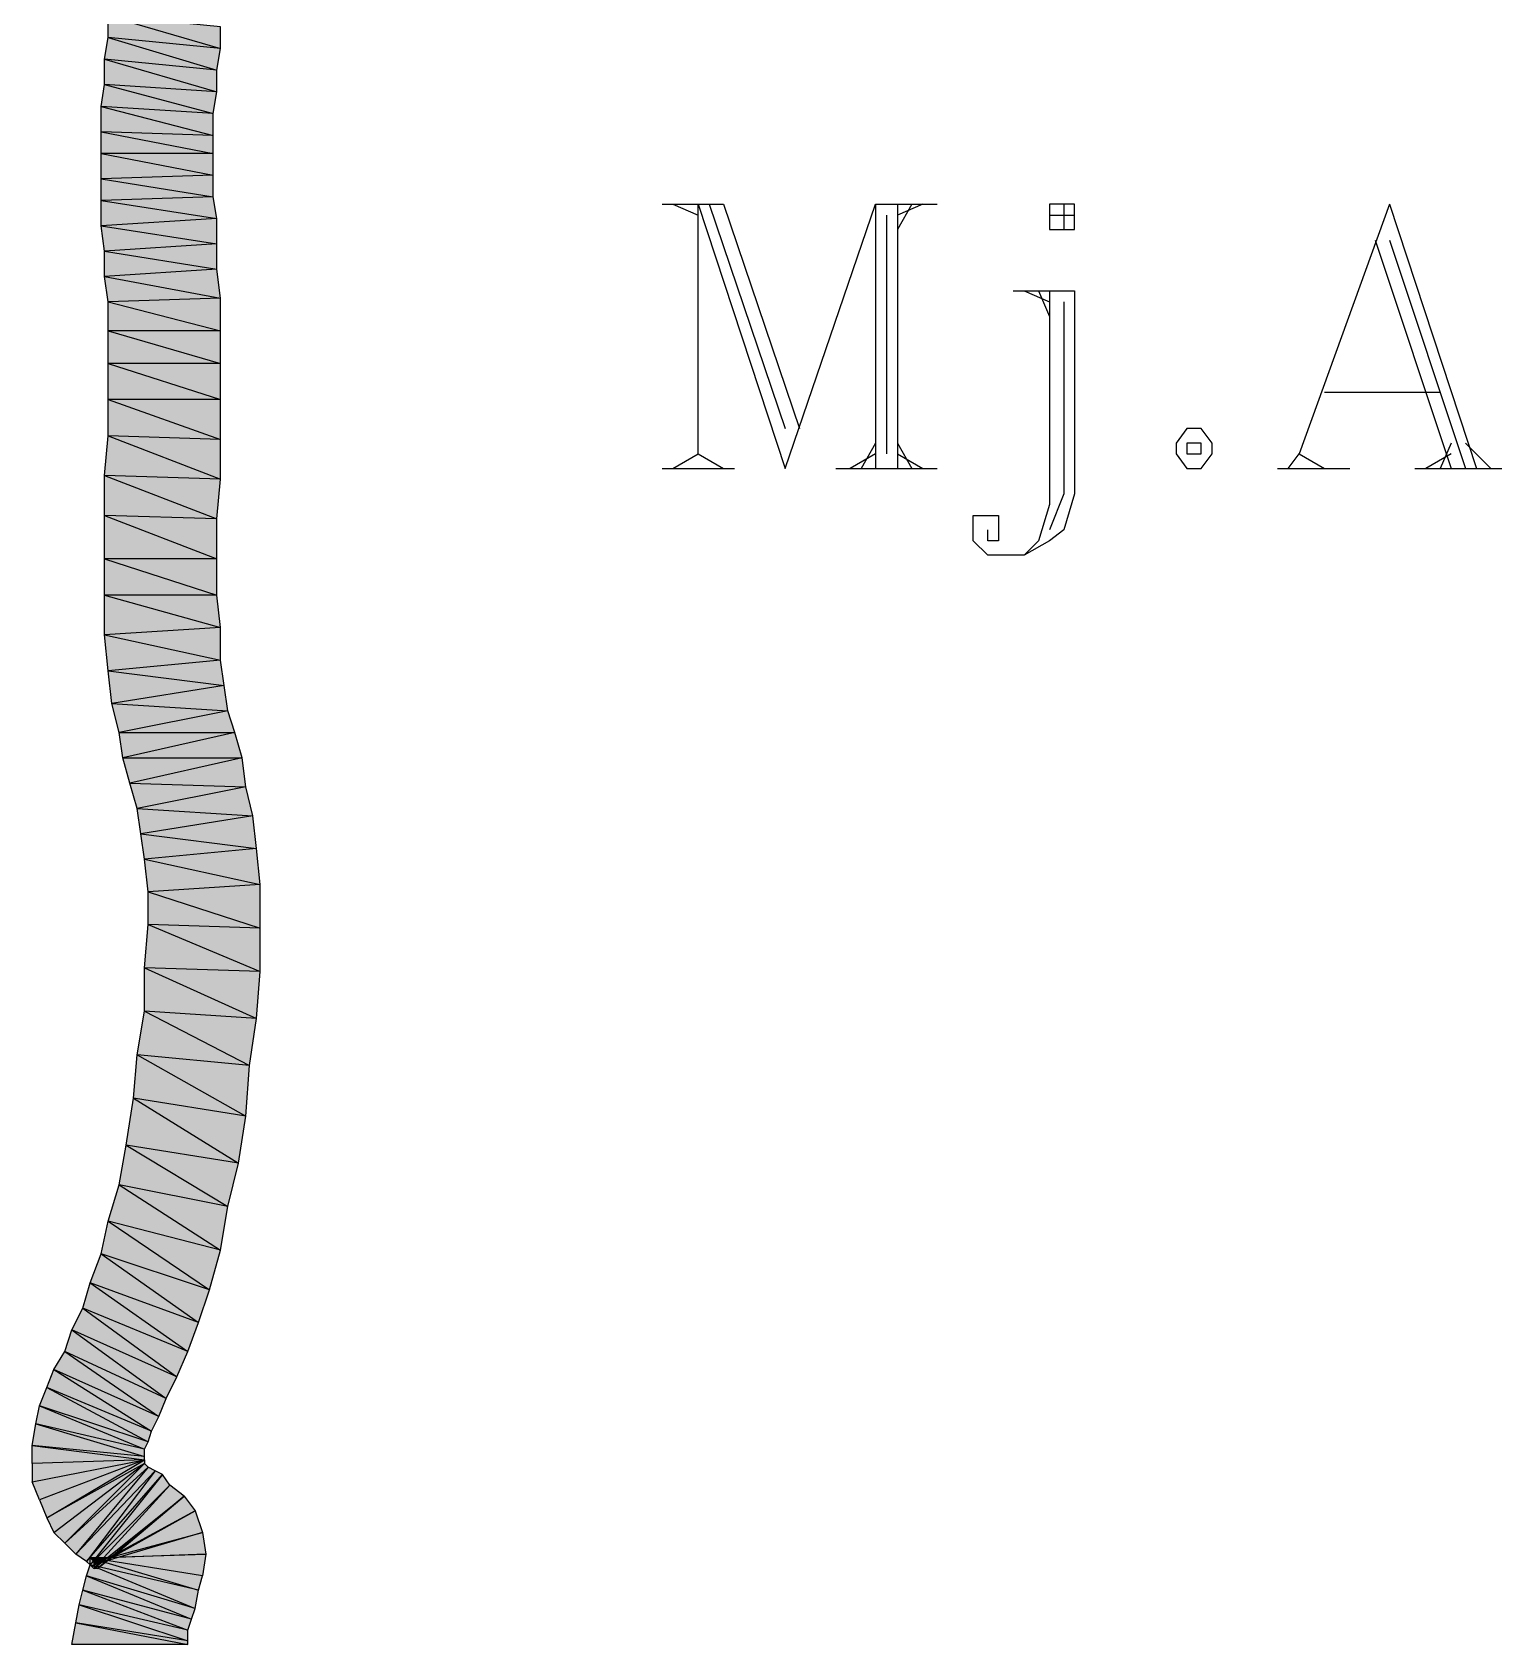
# Model space of a CAD drawing. Header units: millimetres. Extents: x 658 to 813, y 806 to 883.
# Drawn here: x 804.101 to 805.335, y 859.853 to 861.206 of the extents above; entities that cross this region are included whole.
import ezdxf

# ---------------------------------------------------------------- set-up
doc = ezdxf.new("R2010")
doc.units = ezdxf.units.MM
doc.header["$LTSCALE"] = 0.1
for name, color, linetype in [('KLEKTOR2', 7, 'Continuous'), ('TEXT', 8, 'Continuous'), ('zat_Mask_solid', 7, 'Continuous')]:
    doc.layers.add(name, color=color, linetype=linetype)

msp = doc.modelspace()

# ---------------------------------------------------------------- hatches: boundary and pattern name
at = {"layer": 'KLEKTOR2'}
h = msp.add_hatch(color=7, dxfattribs=at)
h.paths.add_polyline_path([(804.2591, 861.2107), (804.1648, 861.2198), (804.2591, 861.1925)], flags=17)
h.paths.add_polyline_path([(804.1648, 861.2198), (804.2591, 861.1925), (804.1648, 861.2016)], flags=17)
h = msp.add_hatch(color=7, dxfattribs=at)
h.paths.add_polyline_path([(804.256, 861.1742), (804.1618, 861.1834), (804.256, 861.156)], flags=17)
h.paths.add_polyline_path([(804.1618, 861.1834), (804.256, 861.156), (804.1618, 861.1621)], flags=17)
h = msp.add_hatch(color=7, dxfattribs=at)
h.paths.add_polyline_path([(804.253, 861.1378), (804.1588, 861.1438), (804.253, 861.1195)], flags=17)
h.paths.add_polyline_path([(804.1588, 861.1438), (804.253, 861.1195), (804.1588, 861.1226)], flags=17)
h = msp.add_hatch(color=7, dxfattribs=at)
h.paths.add_polyline_path([(804.253, 861.1195), (804.1588, 861.1226), (804.253, 861.1043)], flags=17)
h.paths.add_polyline_path([(804.1588, 861.1226), (804.253, 861.1043), (804.1588, 861.1043)], flags=17)
h = msp.add_hatch(color=7, dxfattribs=at)
h.paths.add_polyline_path([(804.253, 861.1043), (804.1588, 861.1043), (804.253, 861.0861)], flags=17)
h.paths.add_polyline_path([(804.1588, 861.1043), (804.253, 861.0861), (804.1588, 861.083)])
h = msp.add_hatch(color=7, dxfattribs=at)
h.paths.add_polyline_path([(804.2591, 860.9827), (804.1648, 860.9797), (804.2591, 860.9554)])
h.paths.add_polyline_path([(804.1648, 860.9797), (804.2591, 860.9554), (804.1648, 860.9554)], flags=17)
h = msp.add_hatch(color=7, dxfattribs=at)
h.paths.add_polyline_path([(804.2591, 860.9554), (804.1648, 860.9554), (804.2591, 860.928)], flags=17)
h.paths.add_polyline_path([(804.1648, 860.9554), (804.2591, 860.928), (804.1648, 860.928)], flags=17)
h = msp.add_hatch(color=7, dxfattribs=at)
h.paths.add_polyline_path([(804.2591, 860.928), (804.1648, 860.928), (804.2591, 860.8976)], flags=17)
h.paths.add_polyline_path([(804.1648, 860.928), (804.2591, 860.8976), (804.1648, 860.8976)], flags=17)
h = msp.add_hatch(color=7, dxfattribs=at)
h.paths.add_polyline_path([(804.2591, 860.8976), (804.1648, 860.8976), (804.2591, 860.8641)], flags=17)
h.paths.add_polyline_path([(804.1648, 860.8976), (804.2591, 860.8641), (804.1648, 860.8672)], flags=17)
h = msp.add_hatch(color=7, dxfattribs=at)
h.paths.add_polyline_path([(804.2591, 860.8641), (804.1648, 860.8672), (804.2591, 860.8307)], flags=17)
h.paths.add_polyline_path([(804.1648, 860.8672), (804.2591, 860.8307), (804.1618, 860.8337)])
h = msp.add_hatch(color=7, dxfattribs=at)
h.paths.add_polyline_path([(804.2591, 860.8307), (804.1618, 860.8337), (804.256, 860.7973)])
h.paths.add_polyline_path([(804.1618, 860.8337), (804.256, 860.7973), (804.1618, 860.8003)], flags=17)
h = msp.add_hatch(color=7, dxfattribs=at)
h.paths.add_polyline_path([(804.256, 860.7973), (804.1618, 860.8003), (804.256, 860.7638)], flags=17)
h.paths.add_polyline_path([(804.1618, 860.8003), (804.256, 860.7638), (804.1618, 860.7638)], flags=17)
h = msp.add_hatch(color=7, dxfattribs=at)
h.paths.add_polyline_path([(804.256, 860.7638), (804.1618, 860.7638), (804.256, 860.7334)], flags=17)
h.paths.add_polyline_path([(804.1618, 860.7638), (804.256, 860.7334), (804.1618, 860.7334)], flags=17)
h = msp.add_hatch(color=7, dxfattribs=at)
h.paths.add_polyline_path([(804.256, 860.7334), (804.1618, 860.7334), (804.2591, 860.7061)], flags=17)
h.paths.add_polyline_path([(804.1618, 860.7334), (804.2591, 860.7061), (804.1618, 860.7)])
h = msp.add_hatch(color=7, dxfattribs=at)
h.paths.add_polyline_path([(804.2925, 860.4902), (804.1983, 860.4841), (804.2925, 860.4537)])
h.paths.add_polyline_path([(804.1983, 860.4841), (804.2925, 860.4537), (804.1983, 860.4568)], flags=17)
h = msp.add_hatch(color=7, dxfattribs=at)
h.paths.add_polyline_path([(804.2925, 860.4537), (804.1983, 860.4568), (804.2925, 860.4173)], flags=17)
h.paths.add_polyline_path([(804.1983, 860.4568), (804.2925, 860.4173), (804.1952, 860.4203)])
h = msp.add_hatch(color=7, dxfattribs=at)
h.paths.add_polyline_path([(804.2925, 860.4173), (804.1952, 860.4203), (804.2895, 860.3777)])
h.paths.add_polyline_path([(804.1952, 860.4203), (804.2895, 860.3777), (804.1952, 860.3838)], flags=17)
h = msp.add_hatch(color=7, dxfattribs=at)
h.paths.add_polyline_path([(804.1952, 860.016), (804.104, 860.0373), (804.1952, 860.0099)], flags=17)
h.paths.add_polyline_path([(804.104, 860.0373), (804.1952, 860.0099), (804.101, 860.019)])
h = msp.add_hatch(color=7, dxfattribs=at)
h.paths.add_polyline_path([(804.1952, 860.0099), (804.101, 860.019), (804.1952, 860.0069)], flags=17)
h.paths.add_polyline_path([(804.101, 860.019), (804.1952, 860.0069), (804.101, 860.0038)])
h = msp.add_hatch(color=7, dxfattribs=at)
h.paths.add_polyline_path([(804.1952, 860.0038), (804.1132, 859.9582), (804.1952, 860.0069)], flags=17)
h.paths.add_polyline_path([(804.1132, 859.9582), (804.1952, 860.0069), (804.1071, 859.9734)])
for points in [[(804.1192, 859.9461), (804.1952, 860.0038), (804.1132, 859.9582)], [(804.1284, 859.9369), (804.1192, 859.9461), (804.1952, 860.0038)], [(804.1952, 860.0038), (804.1284, 859.9369), (804.1983, 860.0008)], [(804.1284, 859.9369), (804.1983, 860.0008), (804.1375, 859.9278)], [(804.1983, 860.0008), (804.1375, 859.9278), (804.2044, 859.9977)], [(804.1375, 859.9278), (804.2044, 859.9977), (804.1466, 859.9217)], [(804.2044, 859.9977), (804.1466, 859.9217), (804.2104, 859.9947)], [(804.1466, 859.9217), (804.2104, 859.9947), (804.1496, 859.9187)], [(804.2104, 859.9947), (804.1496, 859.9187), (804.2165, 859.9856)], [(804.1496, 859.9187), (804.2165, 859.9856), (804.1527, 859.9157)], [(804.1618, 859.9217), (804.2378, 859.9643), (804.2439, 859.9461)], [(804.1709, 859.9278), (804.2287, 859.9765), (804.2378, 859.9643)], [(804.1648, 859.9248), (804.2439, 859.9461), (804.2469, 859.9278)], [(804.1648, 859.9248), (804.1496, 859.9248), (804.1527, 859.9217)]]:
    msp.add_hatch(color=7, dxfattribs=at).paths.add_polyline_path(points)
h = msp.add_hatch(color=7, dxfattribs=at)
h.paths.add_polyline_path([(804.2165, 859.9856), (804.1527, 859.9157), (804.2287, 859.9765)])
h.paths.add_polyline_path([(804.1527, 859.9157), (804.2287, 859.9765), (804.1557, 859.9157)], flags=17)
h = msp.add_hatch(color=7, dxfattribs=at)
h.paths.add_polyline_path([(804.2439, 859.9096), (804.1496, 859.9248), (804.2408, 859.8974)])
h.paths.add_polyline_path([(804.1496, 859.9248), (804.2408, 859.8974), (804.1496, 859.9187)], flags=17)
h = msp.add_hatch(color=7, dxfattribs=at)
h.paths.add_polyline_path([(804.2317, 859.864), (804.1405, 859.8853), (804.2317, 859.8549)], flags=17)
h.paths.add_polyline_path([(804.1405, 859.8853), (804.2317, 859.8549), (804.1375, 859.8701)])
h = msp.add_hatch(color=7, dxfattribs=at)
h.paths.add_polyline_path([(804.2317, 859.8549), (804.1375, 859.8701), (804.2317, 859.8518)], flags=17)
h.paths.add_polyline_path([(804.1375, 859.8701), (804.2317, 859.8518), (804.1344, 859.8518)])
at = {"layer": 'zat_Mask_solid'}
for points in [[(804.1648, 861.2016), (804.256, 861.1742), (804.1618, 861.1834)], [(804.2591, 861.1925), (804.1648, 861.2016), (804.256, 861.1742)], [(804.1618, 861.1621), (804.253, 861.1378), (804.1588, 861.1438)], [(804.256, 861.156), (804.1618, 861.1621), (804.253, 861.1378)], [(804.253, 861.0861), (804.1588, 861.083), (804.253, 861.0678)], [(804.1588, 861.083), (804.253, 861.0678), (804.1588, 861.0648)], [(804.253, 861.0678), (804.1588, 861.0648), (804.256, 861.0496)], [(804.1588, 861.0648), (804.256, 861.0496), (804.1588, 861.0435)], [(804.256, 861.0496), (804.1588, 861.0435), (804.256, 861.0283)], [(804.1588, 861.0435), (804.256, 861.0283), (804.1618, 861.0222)], [(804.256, 861.0283), (804.1618, 861.0222), (804.256, 861.007)], [(804.1618, 861.0222), (804.256, 861.007), (804.1618, 861.001)], [(804.256, 861.007), (804.1618, 861.001), (804.2591, 860.9827)], [(804.1618, 861.001), (804.2591, 860.9827), (804.1648, 860.9797)], [(804.2591, 860.7061), (804.1618, 860.7), (804.2591, 860.6787)], [(804.1618, 860.7), (804.2591, 860.6787), (804.1648, 860.6696)], [(804.2591, 860.6787), (804.1648, 860.6696), (804.2621, 860.6574)], [(804.1648, 860.6696), (804.2621, 860.6574), (804.1679, 860.6422)], [(804.2621, 860.6574), (804.1679, 860.6422), (804.2652, 860.6361)], [(804.1679, 860.6422), (804.2652, 860.6361), (804.174, 860.6179)], [(804.2652, 860.6361), (804.174, 860.6179), (804.2712, 860.6179)], [(804.174, 860.6179), (804.2712, 860.6179), (804.177, 860.5966)], [(804.2712, 860.6179), (804.177, 860.5966), (804.2773, 860.5966)], [(804.177, 860.5966), (804.2773, 860.5966), (804.1831, 860.5753)], [(804.2773, 860.5966), (804.1831, 860.5753), (804.2804, 860.5723)], [(804.1831, 860.5753), (804.2804, 860.5723), (804.1892, 860.5541)], [(804.2804, 860.5723), (804.1892, 860.5541), (804.2864, 860.548)], [(804.1892, 860.5541), (804.2864, 860.548), (804.1922, 860.5328)], [(804.2864, 860.548), (804.1922, 860.5328), (804.2895, 860.5206)], [(804.1922, 860.5328), (804.2895, 860.5206), (804.1952, 860.5115)], [(804.2895, 860.5206), (804.1952, 860.5115), (804.2925, 860.4902)], [(804.1952, 860.5115), (804.2925, 860.4902), (804.1983, 860.4841)], [(804.1952, 860.3838), (804.2834, 860.3382), (804.1892, 860.3473)], [(804.2895, 860.3777), (804.1952, 860.3838), (804.2834, 860.3382)], [(804.1892, 860.3473), (804.2804, 860.2957), (804.1861, 860.3109)], [(804.2834, 860.3382), (804.1892, 860.3473), (804.2804, 860.2957)], [(804.1861, 860.3109), (804.2743, 860.2561), (804.18, 860.2713)], [(804.2804, 860.2957), (804.1861, 860.3109), (804.2743, 860.2561)], [(804.18, 860.2713), (804.2652, 860.2197), (804.174, 860.2379)], [(804.2743, 860.2561), (804.18, 860.2713), (804.2652, 860.2197)], [(804.174, 860.2379), (804.2591, 860.1832), (804.1648, 860.2075)], [(804.2652, 860.2197), (804.174, 860.2379), (804.2591, 860.1832)], [(804.1648, 860.2075), (804.25, 860.1497), (804.1588, 860.1801)], [(804.2591, 860.1832), (804.1648, 860.2075), (804.25, 860.1497)], [(804.1588, 860.1801), (804.2408, 860.1224), (804.1496, 860.1558)], [(804.25, 860.1497), (804.1588, 860.1801), (804.2408, 860.1224)], [(804.1496, 860.1558), (804.2317, 860.0981), (804.1436, 860.1345)], [(804.2408, 860.1224), (804.1496, 860.1558), (804.2317, 860.0981)], [(804.1436, 860.1345), (804.2226, 860.0768), (804.1344, 860.1163)], [(804.2317, 860.0981), (804.1436, 860.1345), (804.2226, 860.0768)], [(804.1344, 860.1163), (804.2135, 860.0585), (804.1284, 860.0981)], [(804.2226, 860.0768), (804.1344, 860.1163), (804.2135, 860.0585)], [(804.1284, 860.0981), (804.2074, 860.0433), (804.1192, 860.0829)], [(804.2135, 860.0585), (804.1284, 860.0981), (804.2074, 860.0433)], [(804.1192, 860.0829), (804.2013, 860.0312), (804.1132, 860.0677)], [(804.2074, 860.0433), (804.1192, 860.0829), (804.2013, 860.0312)], [(804.1132, 860.0677), (804.1983, 860.0221), (804.1071, 860.0525)], [(804.2013, 860.0312), (804.1132, 860.0677), (804.1983, 860.0221)], [(804.1071, 860.0525), (804.1952, 860.016), (804.104, 860.0373)], [(804.1983, 860.0221), (804.1071, 860.0525), (804.1952, 860.016)], [(804.1952, 860.0069), (804.101, 860.0038), (804.101, 859.9886)], [(804.1952, 860.0069), (804.1071, 859.9734), (804.101, 859.9886)], [(804.2469, 859.9278), (804.2439, 859.9096), (804.1496, 859.9248)], [(804.1709, 859.9278), (804.1527, 859.9187), (804.1557, 859.9157)], [(804.1466, 859.9096), (804.2348, 859.8731), (804.1436, 859.8974)], [(804.1496, 859.9187), (804.2378, 859.8822), (804.1466, 859.9096)], [(804.2378, 859.8822), (804.1466, 859.9096), (804.2348, 859.8731)], [(804.2408, 859.8974), (804.1496, 859.9187), (804.2378, 859.8822)], [(804.1618, 859.9217), (804.1527, 859.9217), (804.1527, 859.9187)], [(804.1436, 859.8974), (804.2317, 859.864), (804.1405, 859.8853)], [(804.2348, 859.8731), (804.1436, 859.8974), (804.2317, 859.864)]]:
    msp.add_hatch(color=7, dxfattribs=at).paths.add_polyline_path(points)

# ---------------------------------------------------------------- linework, layer by layer
at = {"layer": 'KLEKTOR2', "color": 7}
for points in [[(804.2591, 861.2107), (804.1648, 861.2198), (804.2591, 861.1925), (804.2591, 861.2107)], [(804.1648, 861.2198), (804.2591, 861.1925), (804.1648, 861.2016), (804.1648, 861.2198)], [(804.1648, 861.2016), (804.256, 861.1742), (804.1618, 861.1834), (804.1648, 861.2016)], [(804.2591, 861.1925), (804.1648, 861.2016), (804.256, 861.1742), (804.2591, 861.1925)], [(804.256, 861.1742), (804.1618, 861.1834), (804.256, 861.156), (804.256, 861.1742)], [(804.1618, 861.1834), (804.256, 861.156), (804.1618, 861.1621), (804.1618, 861.1834)], [(804.1618, 861.1621), (804.253, 861.1378), (804.1588, 861.1438), (804.1618, 861.1621)], [(804.256, 861.156), (804.1618, 861.1621), (804.253, 861.1378), (804.256, 861.156)], [(804.253, 861.1378), (804.1588, 861.1438), (804.253, 861.1195), (804.253, 861.1378)], [(804.1588, 861.1438), (804.253, 861.1195), (804.1588, 861.1226), (804.1588, 861.1438)], [(804.253, 861.1195), (804.1588, 861.1226), (804.253, 861.1043), (804.253, 861.1195)], [(804.1588, 861.1226), (804.253, 861.1043), (804.1588, 861.1043), (804.1588, 861.1226)], [(804.253, 861.1043), (804.1588, 861.1043), (804.253, 861.0861), (804.253, 861.1043)], [(804.1588, 861.1043), (804.253, 861.0861), (804.1588, 861.083), (804.1588, 861.1043)], [(804.253, 861.0861), (804.1588, 861.083), (804.253, 861.0678), (804.253, 861.0861)], [(804.1588, 861.083), (804.253, 861.0678), (804.1588, 861.0648), (804.1588, 861.083)], [(804.253, 861.0678), (804.1588, 861.0648), (804.256, 861.0496), (804.253, 861.0678)], [(804.1588, 861.0648), (804.256, 861.0496), (804.1588, 861.0435), (804.1588, 861.0648)], [(804.256, 861.0496), (804.1588, 861.0435), (804.256, 861.0283), (804.256, 861.0496)], [(804.1588, 861.0435), (804.256, 861.0283), (804.1618, 861.0222), (804.1588, 861.0435)], [(804.256, 861.0283), (804.1618, 861.0222), (804.256, 861.007), (804.256, 861.0283)], [(804.1618, 861.0222), (804.256, 861.007), (804.1618, 861.001), (804.1618, 861.0222)], [(804.256, 861.007), (804.1618, 861.001), (804.2591, 860.9827), (804.256, 861.007)], [(804.1618, 861.001), (804.2591, 860.9827), (804.1648, 860.9797), (804.1618, 861.001)], [(804.2591, 860.9827), (804.1648, 860.9797), (804.2591, 860.9554), (804.2591, 860.9827)], [(804.1648, 860.9797), (804.2591, 860.9554), (804.1648, 860.9554), (804.1648, 860.9797)], [(804.2591, 860.9554), (804.1648, 860.9554), (804.2591, 860.928), (804.2591, 860.9554)], [(804.1648, 860.9554), (804.2591, 860.928), (804.1648, 860.928), (804.1648, 860.9554)], [(804.2591, 860.928), (804.1648, 860.928), (804.2591, 860.8976), (804.2591, 860.928)], [(804.1648, 860.928), (804.2591, 860.8976), (804.1648, 860.8976), (804.1648, 860.928)], [(804.2591, 860.8976), (804.1648, 860.8976), (804.2591, 860.8641), (804.2591, 860.8976)], [(804.1648, 860.8976), (804.2591, 860.8641), (804.1648, 860.8672), (804.1648, 860.8976)], [(804.1648, 860.8672), (804.2591, 860.8307), (804.1618, 860.8337), (804.1648, 860.8672)], [(804.2591, 860.8641), (804.1648, 860.8672), (804.2591, 860.8307), (804.2591, 860.8641)], [(804.2591, 860.8307), (804.1618, 860.8337), (804.256, 860.7973), (804.2591, 860.8307)], [(804.1618, 860.8337), (804.256, 860.7973), (804.1618, 860.8003), (804.1618, 860.8337)], [(804.256, 860.7973), (804.1618, 860.8003), (804.256, 860.7638), (804.256, 860.7973)], [(804.1618, 860.8003), (804.256, 860.7638), (804.1618, 860.7638), (804.1618, 860.8003)], [(804.256, 860.7638), (804.1618, 860.7638), (804.256, 860.7334), (804.256, 860.7638)], [(804.1618, 860.7638), (804.256, 860.7334), (804.1618, 860.7334), (804.1618, 860.7638)], [(804.256, 860.7334), (804.1618, 860.7334), (804.2591, 860.7061), (804.256, 860.7334)], [(804.1618, 860.7334), (804.2591, 860.7061), (804.1618, 860.7), (804.1618, 860.7334)], [(804.2591, 860.7061), (804.1618, 860.7), (804.2591, 860.6787), (804.2591, 860.7061)], [(804.1618, 860.7), (804.2591, 860.6787), (804.1648, 860.6696), (804.1618, 860.7)], [(804.2591, 860.6787), (804.1648, 860.6696), (804.2621, 860.6574), (804.2591, 860.6787)], [(804.1648, 860.6696), (804.2621, 860.6574), (804.1679, 860.6422), (804.1648, 860.6696)], [(804.2621, 860.6574), (804.1679, 860.6422), (804.2652, 860.6361), (804.2621, 860.6574)], [(804.1679, 860.6422), (804.2652, 860.6361), (804.174, 860.6179), (804.1679, 860.6422)], [(804.2652, 860.6361), (804.174, 860.6179), (804.2712, 860.6179), (804.2652, 860.6361)], [(804.174, 860.6179), (804.2712, 860.6179), (804.177, 860.5966), (804.174, 860.6179)], [(804.2712, 860.6179), (804.177, 860.5966), (804.2773, 860.5966), (804.2712, 860.6179)], [(804.177, 860.5966), (804.2773, 860.5966), (804.1831, 860.5753), (804.177, 860.5966)], [(804.2773, 860.5966), (804.1831, 860.5753), (804.2804, 860.5723), (804.2773, 860.5966)], [(804.1831, 860.5753), (804.2804, 860.5723), (804.1892, 860.5541), (804.1831, 860.5753)], [(804.2804, 860.5723), (804.1892, 860.5541), (804.2864, 860.548), (804.2804, 860.5723)], [(804.1892, 860.5541), (804.2864, 860.548), (804.1922, 860.5328), (804.1892, 860.5541)], [(804.2864, 860.548), (804.1922, 860.5328), (804.2895, 860.5206), (804.2864, 860.548)], [(804.1922, 860.5328), (804.2895, 860.5206), (804.1952, 860.5115), (804.1922, 860.5328)], [(804.2895, 860.5206), (804.1952, 860.5115), (804.2925, 860.4902), (804.2895, 860.5206)], [(804.1952, 860.5115), (804.2925, 860.4902), (804.1983, 860.4841), (804.1952, 860.5115)], [(804.2925, 860.4902), (804.1983, 860.4841), (804.2925, 860.4537), (804.2925, 860.4902)], [(804.1983, 860.4841), (804.2925, 860.4537), (804.1983, 860.4568), (804.1983, 860.4841)], [(804.1983, 860.4568), (804.2925, 860.4173), (804.1952, 860.4203), (804.1983, 860.4568)], [(804.2925, 860.4537), (804.1983, 860.4568), (804.2925, 860.4173), (804.2925, 860.4537)], [(804.2925, 860.4173), (804.1952, 860.4203), (804.2895, 860.3777), (804.2925, 860.4173)], [(804.1952, 860.4203), (804.2895, 860.3777), (804.1952, 860.3838), (804.1952, 860.4203)], [(804.1952, 860.3838), (804.2834, 860.3382), (804.1892, 860.3473), (804.1952, 860.3838)], [(804.2895, 860.3777), (804.1952, 860.3838), (804.2834, 860.3382), (804.2895, 860.3777)], [(804.1892, 860.3473), (804.2804, 860.2957), (804.1861, 860.3109), (804.1892, 860.3473)], [(804.2834, 860.3382), (804.1892, 860.3473), (804.2804, 860.2957), (804.2834, 860.3382)], [(804.1861, 860.3109), (804.2743, 860.2561), (804.18, 860.2713), (804.1861, 860.3109)], [(804.2804, 860.2957), (804.1861, 860.3109), (804.2743, 860.2561), (804.2804, 860.2957)], [(804.18, 860.2713), (804.2652, 860.2197), (804.174, 860.2379), (804.18, 860.2713)], [(804.2743, 860.2561), (804.18, 860.2713), (804.2652, 860.2197), (804.2743, 860.2561)], [(804.174, 860.2379), (804.2591, 860.1832), (804.1648, 860.2075), (804.174, 860.2379)], [(804.2652, 860.2197), (804.174, 860.2379), (804.2591, 860.1832), (804.2652, 860.2197)], [(804.1648, 860.2075), (804.25, 860.1497), (804.1588, 860.1801), (804.1648, 860.2075)], [(804.2591, 860.1832), (804.1648, 860.2075), (804.25, 860.1497), (804.2591, 860.1832)], [(804.1588, 860.1801), (804.2408, 860.1224), (804.1496, 860.1558), (804.1588, 860.1801)], [(804.25, 860.1497), (804.1588, 860.1801), (804.2408, 860.1224), (804.25, 860.1497)], [(804.1496, 860.1558), (804.2317, 860.0981), (804.1436, 860.1345), (804.1496, 860.1558)], [(804.2408, 860.1224), (804.1496, 860.1558), (804.2317, 860.0981), (804.2408, 860.1224)], [(804.1436, 860.1345), (804.2226, 860.0768), (804.1344, 860.1163), (804.1436, 860.1345)], [(804.2317, 860.0981), (804.1436, 860.1345), (804.2226, 860.0768), (804.2317, 860.0981)], [(804.1344, 860.1163), (804.2135, 860.0585), (804.1284, 860.0981), (804.1344, 860.1163)], [(804.2226, 860.0768), (804.1344, 860.1163), (804.2135, 860.0585), (804.2226, 860.0768)], [(804.1284, 860.0981), (804.2074, 860.0433), (804.1192, 860.0829), (804.1284, 860.0981)], [(804.2135, 860.0585), (804.1284, 860.0981), (804.2074, 860.0433), (804.2135, 860.0585)], [(804.1192, 860.0829), (804.2013, 860.0312), (804.1132, 860.0677), (804.1192, 860.0829)], [(804.2074, 860.0433), (804.1192, 860.0829), (804.2013, 860.0312), (804.2074, 860.0433)], [(804.1132, 860.0677), (804.1983, 860.0221), (804.1071, 860.0525), (804.1132, 860.0677)], [(804.2013, 860.0312), (804.1132, 860.0677), (804.1983, 860.0221), (804.2013, 860.0312)], [(804.1071, 860.0525), (804.1952, 860.016), (804.104, 860.0373), (804.1071, 860.0525)], [(804.1983, 860.0221), (804.1071, 860.0525), (804.1952, 860.016), (804.1983, 860.0221)], [(804.104, 860.0373), (804.1952, 860.0099), (804.101, 860.019), (804.104, 860.0373)], [(804.1952, 860.016), (804.104, 860.0373), (804.1952, 860.0099), (804.1952, 860.016)], [(804.1952, 860.0099), (804.101, 860.019), (804.1952, 860.0069), (804.1952, 860.0099)], [(804.101, 860.019), (804.1952, 860.0069), (804.101, 860.0038), (804.101, 860.019)], [(804.1952, 860.0069), (804.101, 860.0038), (804.101, 859.9886), (804.1952, 860.0069)], [(804.1952, 860.0069), (804.1071, 859.9734), (804.101, 859.9886), (804.1952, 860.0069)], [(804.1132, 859.9582), (804.1952, 860.0069), (804.1071, 859.9734), (804.1132, 859.9582)], [(804.1952, 860.0038), (804.1132, 859.9582), (804.1952, 860.0069), (804.1952, 860.0038)], [(804.1192, 859.9461), (804.1952, 860.0038), (804.1132, 859.9582), (804.1192, 859.9461)], [(804.1284, 859.9369), (804.1192, 859.9461), (804.1952, 860.0038), (804.1284, 859.9369)], [(804.1952, 860.0038), (804.1284, 859.9369), (804.1983, 860.0008), (804.1952, 860.0038)], [(804.1284, 859.9369), (804.1983, 860.0008), (804.1375, 859.9278), (804.1284, 859.9369)], [(804.1983, 860.0008), (804.1375, 859.9278), (804.2044, 859.9977), (804.1983, 860.0008)], [(804.1375, 859.9278), (804.2044, 859.9977), (804.1466, 859.9217), (804.1375, 859.9278)], [(804.2044, 859.9977), (804.1466, 859.9217), (804.2104, 859.9947), (804.2044, 859.9977)], [(804.1466, 859.9217), (804.2104, 859.9947), (804.1496, 859.9187), (804.1466, 859.9217)], [(804.2104, 859.9947), (804.1496, 859.9187), (804.2165, 859.9856), (804.2104, 859.9947)], [(804.1496, 859.9187), (804.2165, 859.9856), (804.1527, 859.9157), (804.1496, 859.9187)], [(804.2165, 859.9856), (804.1527, 859.9157), (804.2287, 859.9765), (804.2165, 859.9856)], [(804.1527, 859.9157), (804.2287, 859.9765), (804.1557, 859.9157), (804.1527, 859.9157)], [(804.1618, 859.9217), (804.2378, 859.9643), (804.2439, 859.9461), (804.1618, 859.9217)], [(804.1709, 859.9278), (804.2287, 859.9765), (804.2378, 859.9643), (804.1709, 859.9278)], [(804.1648, 859.9248), (804.2439, 859.9461), (804.2469, 859.9278), (804.1648, 859.9248)], [(804.2469, 859.9278), (804.2439, 859.9096), (804.1496, 859.9248), (804.2469, 859.9278)], [(804.1648, 859.9248), (804.1496, 859.9248), (804.1527, 859.9217), (804.1648, 859.9248)], [(804.2439, 859.9096), (804.1496, 859.9248), (804.2408, 859.8974), (804.2439, 859.9096)], [(804.1496, 859.9248), (804.2408, 859.8974), (804.1496, 859.9187), (804.1496, 859.9248)], [(804.1709, 859.9278), (804.1527, 859.9187), (804.1557, 859.9157), (804.1709, 859.9278)], [(804.1466, 859.9096), (804.2348, 859.8731), (804.1436, 859.8974), (804.1466, 859.9096)], [(804.1496, 859.9187), (804.2378, 859.8822), (804.1466, 859.9096), (804.1496, 859.9187)], [(804.2378, 859.8822), (804.1466, 859.9096), (804.2348, 859.8731), (804.2378, 859.8822)], [(804.2408, 859.8974), (804.1496, 859.9187), (804.2378, 859.8822), (804.2408, 859.8974)], [(804.1618, 859.9217), (804.1527, 859.9217), (804.1527, 859.9187), (804.1618, 859.9217)], [(804.1436, 859.8974), (804.2317, 859.864), (804.1405, 859.8853), (804.1436, 859.8974)], [(804.2348, 859.8731), (804.1436, 859.8974), (804.2317, 859.864), (804.2348, 859.8731)], [(804.1405, 859.8853), (804.2317, 859.8549), (804.1375, 859.8701), (804.1405, 859.8853)], [(804.2317, 859.864), (804.1405, 859.8853), (804.2317, 859.8549), (804.2317, 859.864)], [(804.1375, 859.8701), (804.2317, 859.8518), (804.1344, 859.8518), (804.1375, 859.8701)], [(804.2317, 859.8549), (804.1375, 859.8701), (804.2317, 859.8518), (804.2317, 859.8549)]]:
    msp.add_lwpolyline(points, dxfattribs=at)
at = {"layer": 'TEXT', "color": 7}
for points in [[(804.63, 861.0618), (804.6817, 861.0618)], [(804.6391, 861.0618), (804.6604, 861.0526)], [(804.6604, 860.852), (804.6604, 861.0618), (804.7333, 860.8398)], [(804.6695, 861.0618), (804.7333, 860.8733)], [(804.6817, 861.0618), (804.7455, 860.8733)], [(804.7333, 860.8398), (804.8093, 861.0618), (804.8093, 860.8398)], [(804.8093, 861.0618), (804.861, 861.0618)], [(804.8276, 861.0618), (804.8276, 860.8398)], [(804.8397, 861.0618), (804.8276, 861.0405)], [(804.8489, 861.0618), (804.8276, 861.0526)], [(804.9553, 861.0618), (804.9553, 861.0405), (804.9765, 861.0405), (804.9765, 861.0618), (804.9553, 861.0618)], [(804.9674, 861.0618), (804.9674, 861.0405)], [(805.241, 861.0618), (805.165, 860.852)], [(805.241, 861.0618), (805.314, 860.8398)], [(804.8185, 861.0526), (804.8185, 860.852)], [(804.9553, 861.0526), (804.9765, 861.0526)], [(805.2289, 861.0314), (805.2927, 860.8398)], [(805.241, 861.0314), (805.3049, 860.8398)], [(804.9249, 860.9888), (804.9765, 860.9888), (804.9765, 860.8185), (804.9674, 860.7881), (804.9553, 860.779), (804.934, 860.7669), (804.9036, 860.7669), (804.8914, 860.779), (804.8914, 860.8003), (804.9127, 860.8003), (804.9127, 860.779), (804.9036, 860.779), (804.9036, 860.7881)], [(804.9553, 860.9888), (804.9553, 860.8094), (804.9461, 860.779), (804.934, 860.7669)], [(804.934, 860.9888), (804.9553, 860.9797)], [(804.9461, 860.9888), (804.9553, 860.9675)], [(804.9674, 860.9797), (804.9674, 860.8185), (804.9553, 860.7881)], [(805.1863, 860.9037), (805.2836, 860.9037)], [(805.0708, 860.8733), (805.0617, 860.8611), (805.0617, 860.852), (805.0708, 860.8398), (805.0829, 860.8398), (805.0921, 860.852), (805.0921, 860.8611), (805.0829, 860.8733), (805.0708, 860.8733)], [(804.8093, 860.8611), (804.7972, 860.8398)], [(804.8276, 860.8611), (804.8397, 860.8398)], [(805.0708, 860.8611), (805.0708, 860.852), (805.0829, 860.852), (805.0829, 860.8611), (805.0708, 860.8611)], [(805.2927, 860.8611), (805.2836, 860.8398)], [(805.3049, 860.8611), (805.3261, 860.8398)], [(804.6391, 860.8398), (804.6604, 860.852), (804.6817, 860.8398)], [(804.8093, 860.852), (804.7881, 860.8398)], [(804.8276, 860.852), (804.8489, 860.8398)], [(805.1559, 860.8398), (805.165, 860.852), (805.1863, 860.8398)], [(805.2927, 860.852), (805.2714, 860.8398)], [(804.63, 860.8398), (804.6908, 860.8398)], [(804.7759, 860.8398), (804.861, 860.8398)], [(805.1468, 860.8398), (805.2076, 860.8398)], [(805.2623, 860.8398), (805.3353, 860.8398)]]:
    msp.add_lwpolyline(points, dxfattribs=at)

doc.saveas('drawing.dxf')
